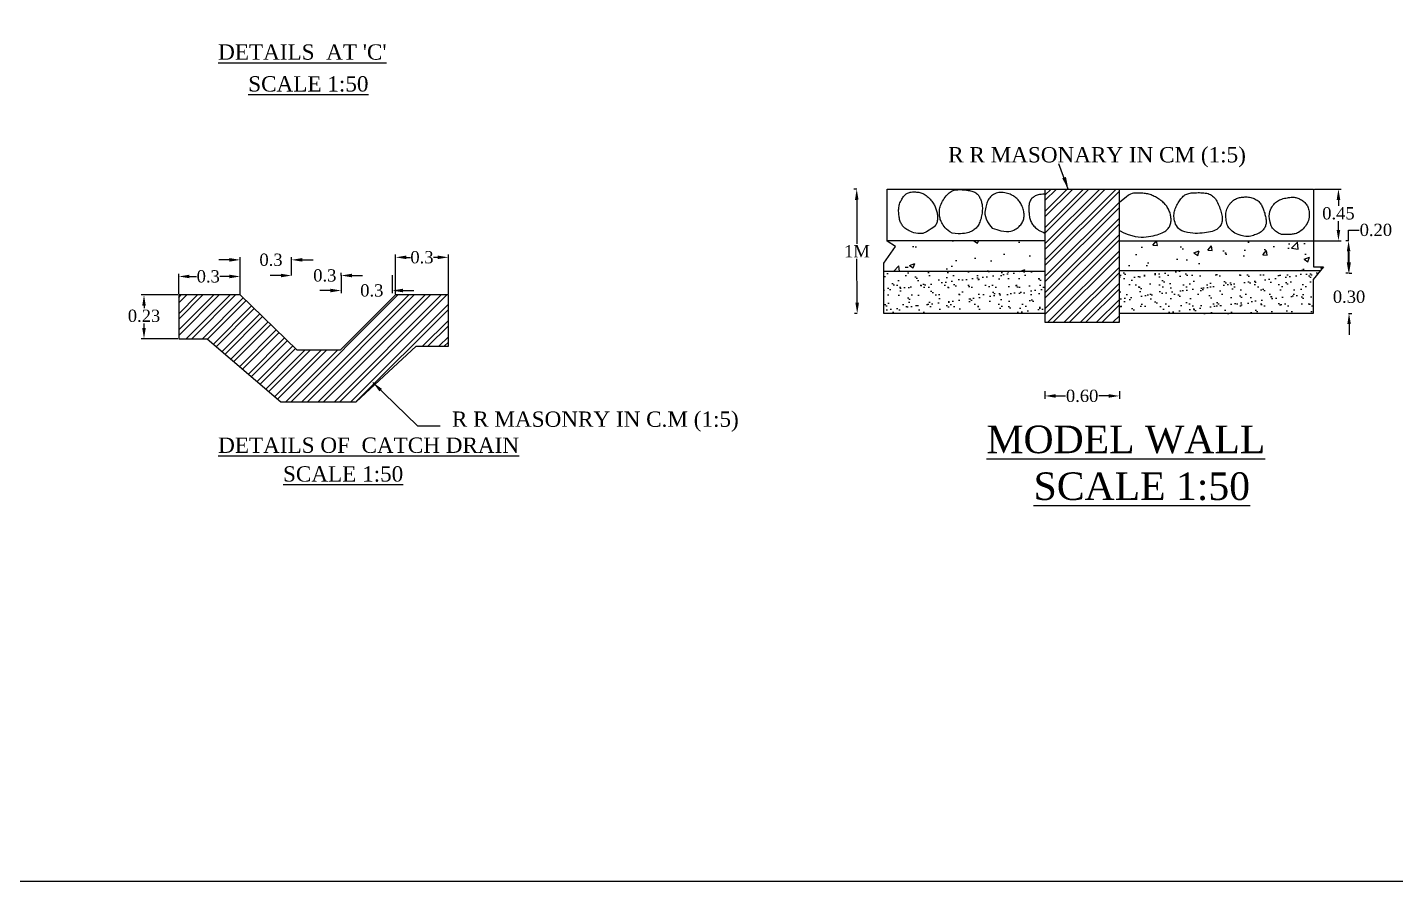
# Model space of a CAD drawing. Header units: millimetres. Extents: x -1 to 335, y 9 to 243.
# Drawn here: x 69 to 158.3, y 8.9 to 64.7 of the extents above; entities that cross this region are included whole.
import ezdxf

# ---------------------------------------------------------------- set-up
doc = ezdxf.new("R2010")
doc.units = ezdxf.units.MM
doc.header["$MEASUREMENT"] = 0
for name, color, linetype in [('DIM', 5, 'Continuous'), ('DWG.LINE', 10, 'Continuous'), ('HATCH', 2, 'Continuous'), ('TEXT', 7, 'Continuous')]:
    doc.layers.add(name, color=color, linetype=linetype)
doc.layers.add('TITLE', color=7, linetype='Continuous', lineweight=30)
doc.styles.get("Standard").update_dxf_attribs({"font": 'times.ttf', "height": 0.8})
doc.dimstyles.get("Standard").update_dxf_attribs({"dimtxt": 0.8, "dimasz": 0.7, "dimexe": 0.18, "dimexo": 0.0625, "dimgap": 0.09, "dimtad": 0, "dimtih": 1, "dimtoh": 1, "dimdec": 0, "dimzin": 0, "dimdsep": 46, "dimtxsty": 'Standard', "dimcen": 300, "dimclrd": 5, "dimclre": 5, "dimclrt": 4, "dimadec": 0, "dimazin": 0, "dimtfac": 1, "dimtdec": 0, "dimtofl": 0, "dimtmove": 0, "dimatfit": 3, "dimfxl": 0, "dimtolj": 1, "dimtzin": 0, "dimarcsym": 0})

# ---------------------------------------------------------------- blocks, each defined once
blk = doc.blocks.new('*D25')
at = {"layer": 'Defpoints', "color": 0, "ltscale": 0.2}
for p in [(76.591, 47.202), (78.859, 47.202), (78.859, 44.348)]:
    blk.add_point(p, dxfattribs=at)
at = {"layer": 'DIM', "color": 5, "lineweight": -2, "ltscale": 0.2}
for p, q in [((78.797, 47.202), (76.411, 47.202)), ((76.591, 46.502), (76.591, 46.334)), ((76.591, 45.048), (76.591, 45.338)), ((78.797, 44.348), (76.411, 44.348))]:
    blk.add_line(p, q, dxfattribs=at)
at = {"layer": 'DIM', "color": 5, "ltscale": 0.2}
for points in [[(76.475, 46.502), (76.708, 46.502), (76.591, 47.202)], [(76.475, 45.048), (76.708, 45.048), (76.591, 44.348)]]:
    blk.add_solid(points, dxfattribs=at)
at = {"layer": 'DIM', "color": 4, "ltscale": 0.2, "insert": (76.591, 45.836), "char_height": 0.8, "attachment_point": 5}
blk.add_mtext('\\A1;0.23', dxfattribs=at)
blk = doc.blocks.new('*D26')
at = {"layer": 'Defpoints', "color": 0, "ltscale": 0.2}
for p in [(82.867, 48.41), (78.859, 47.202), (82.867, 47.202)]:
    blk.add_point(p, dxfattribs=at)
at = {"layer": 'DIM', "color": 5, "lineweight": -2, "ltscale": 0.2}
for p, q in [((78.859, 47.265), (78.859, 48.59)), ((79.559, 48.41), (80.025, 48.41)), ((82.167, 48.41), (81.541, 48.41)), ((82.867, 47.265), (82.867, 48.59))]:
    blk.add_line(p, q, dxfattribs=at)
at = {"layer": 'DIM', "color": 5, "ltscale": 0.2}
for points in [[(79.559, 48.527), (79.559, 48.293), (78.859, 48.41)], [(82.167, 48.527), (82.167, 48.293), (82.867, 48.41)]]:
    blk.add_solid(points, dxfattribs=at)
at = {"layer": 'DIM', "color": 4, "ltscale": 0.2, "insert": (80.783, 48.41), "char_height": 0.8, "attachment_point": 5}
blk.add_mtext('\\A1;0.3', dxfattribs=at)
blk = doc.blocks.new('*D27')
at = {"layer": 'Defpoints', "color": 0, "ltscale": 0.2}
for p in [(86.22, 49.495), (82.867, 48.41), (86.22, 48.41)]:
    blk.add_point(p, dxfattribs=at)
at = {"layer": 'DIM', "color": 5, "lineweight": -2, "ltscale": 0.2}
for p, q in [((82.167, 49.495), (81.467, 49.495)), ((82.867, 48.473), (82.867, 49.675)), ((86.22, 48.473), (86.22, 49.675)), ((86.92, 49.495), (87.62, 49.495))]:
    blk.add_line(p, q, dxfattribs=at)
at = {"layer": 'DIM', "color": 5, "ltscale": 0.2}
for points in [[(82.167, 49.612), (82.167, 49.379), (82.867, 49.495)], [(86.92, 49.612), (86.92, 49.379), (86.22, 49.495)]]:
    blk.add_solid(points, dxfattribs=at)
at = {"layer": 'DIM', "color": 4, "ltscale": 0.2, "insert": (84.878, 49.495), "char_height": 0.8, "attachment_point": 5}
blk.add_mtext('\\A1;0.3', dxfattribs=at)
blk = doc.blocks.new('*D28')
at = {"layer": 'Defpoints', "color": 0, "ltscale": 0.2}
for p in [(86.22, 48.473), (89.457, 48.473), (89.457, 48.473)]:
    blk.add_point(p, dxfattribs=at)
at = {"layer": 'DIM', "color": 5, "lineweight": -2, "ltscale": 0.2}
for p, q in [((85.52, 48.473), (84.82, 48.473)), ((86.22, 48.473), (86.22, 48.653)), ((89.457, 48.473), (89.457, 48.653)), ((90.157, 48.473), (90.857, 48.473))]:
    blk.add_line(p, q, dxfattribs=at)
at = {"layer": 'DIM', "color": 5, "ltscale": 0.2}
for points in [[(85.52, 48.589), (85.52, 48.356), (86.22, 48.473)], [(90.157, 48.589), (90.157, 48.356), (89.457, 48.473)]]:
    blk.add_solid(points, dxfattribs=at)
at = {"layer": 'DIM', "color": 4, "ltscale": 0.2, "insert": (88.39, 48.473), "char_height": 0.8, "attachment_point": 5}
blk.add_mtext('\\A1;0.3', dxfattribs=at)
blk = doc.blocks.new('*D29')
at = {"layer": 'Defpoints', "color": 0, "ltscale": 0.2}
for p in [(89.457, 48.563), (92.793, 48.563), (92.793, 47.493)]:
    blk.add_point(p, dxfattribs=at)
at = {"layer": 'DIM', "color": 5, "lineweight": -2, "ltscale": 0.2}
for p, q in [((89.457, 48.5), (89.457, 47.313)), ((92.793, 48.5), (92.793, 47.313)), ((88.757, 47.493), (88.057, 47.493)), ((93.493, 47.493), (94.193, 47.493))]:
    blk.add_line(p, q, dxfattribs=at)
at = {"layer": 'DIM', "color": 5, "ltscale": 0.2}
for points in [[(88.757, 47.609), (88.757, 47.376), (89.457, 47.493)], [(93.493, 47.609), (93.493, 47.376), (92.793, 47.493)]]:
    blk.add_solid(points, dxfattribs=at)
at = {"layer": 'DIM', "color": 4, "ltscale": 0.2, "insert": (91.457, 47.493), "char_height": 0.8, "attachment_point": 5}
blk.add_mtext('\\A1;0.3', dxfattribs=at)
blk = doc.blocks.new('*D30')
at = {"layer": 'Defpoints', "color": 0, "ltscale": 0.2}
for p in [(96.451, 49.659), (93.008, 47.202), (96.451, 47.202)]:
    blk.add_point(p, dxfattribs=at)
at = {"layer": 'DIM', "color": 5, "lineweight": -2, "ltscale": 0.2}
for p, q in [((93.008, 47.265), (93.008, 49.839)), ((93.708, 49.659), (93.972, 49.659)), ((95.751, 49.659), (95.487, 49.659)), ((96.451, 47.265), (96.451, 49.839))]:
    blk.add_line(p, q, dxfattribs=at)
at = {"layer": 'DIM', "color": 5, "ltscale": 0.2}
for points in [[(93.708, 49.776), (93.708, 49.542), (93.008, 49.659)], [(95.751, 49.776), (95.751, 49.542), (96.451, 49.659)]]:
    blk.add_solid(points, dxfattribs=at)
at = {"layer": 'DIM', "color": 4, "ltscale": 0.2, "insert": (94.729, 49.659), "char_height": 0.8, "attachment_point": 5}
blk.add_mtext('\\A1;0.3', dxfattribs=at)
blk = doc.blocks.new('*D31')
at = {"layer": 'Defpoints', "color": 0, "ltscale": 0.2}
for p in [(123.1, 54.112), (123.106, 54.112), (123.139, 45.999)]:
    blk.add_point(p, dxfattribs=at)
at = {"layer": 'DIM', "color": 5, "lineweight": -2, "ltscale": 0.2}
for p, q in [((123.1, 54.112), (122.92, 54.111)), ((123.103, 53.412), (123.114, 50.545)), ((123.13, 46.699), (123.118, 49.565)), ((123.133, 45.999), (122.953, 45.998))]:
    blk.add_line(p, q, dxfattribs=at)
at = {"layer": 'DIM', "color": 5, "ltscale": 0.2}
for points in [[(123.219, 53.413), (122.986, 53.412), (123.1, 54.112)], [(123.247, 46.699), (123.013, 46.698), (123.133, 45.999)]]:
    blk.add_solid(points, dxfattribs=at)
at = {"layer": 'DIM', "color": 4, "ltscale": 0.2, "insert": (123.116, 50.055), "char_height": 0.8, "attachment_point": 5}
blk.add_mtext('\\A1;1M', dxfattribs=at)
blk = doc.blocks.new('*D32')
at = {"layer": 'Defpoints', "color": 0, "ltscale": 0.2}
for p in [(155.168, 48.629), (155.23, 48.629), (155.135, 45.999)]:
    blk.add_point(p, dxfattribs=at)
at = {"layer": 'DIM', "color": 5, "lineweight": -2, "ltscale": 0.2}
for p, q in [((155.23, 49.329), (155.23, 50.029)), ((155.23, 48.629), (155.41, 48.629)), ((155.197, 45.999), (155.41, 45.999)), ((155.23, 45.299), (155.23, 44.599))]:
    blk.add_line(p, q, dxfattribs=at)
at = {"layer": 'DIM', "color": 5, "ltscale": 0.2}
for points in [[(155.114, 49.329), (155.347, 49.329), (155.23, 48.629)], [(155.114, 45.299), (155.347, 45.299), (155.23, 45.999)]]:
    blk.add_solid(points, dxfattribs=at)
at = {"layer": 'DIM', "color": 4, "ltscale": 0.2, "insert": (155.23, 47.081), "char_height": 0.8, "attachment_point": 5}
blk.add_mtext('\\A1;0.30', dxfattribs=at)
blk = doc.blocks.new('*D33')
at = {"layer": 'Defpoints', "color": 0, "ltscale": 0.2}
for p in [(155.199, 50.743), (155.23, 50.743), (155.23, 48.629)]:
    blk.add_point(p, dxfattribs=at)
at = {"layer": 'DIM', "color": 5, "lineweight": -2, "ltscale": 0.2}
for p, q in [((155.199, 50.743), (155.199, 51.443)), ((155.199, 51.443), (155.899, 51.443)), ((155.199, 50.743), (155.019, 50.743)), ((155.199, 49.329), (155.199, 50.043)), ((155.199, 48.629), (155.019, 48.629))]:
    blk.add_line(p, q, dxfattribs=at)
at = {"layer": 'DIM', "color": 5, "ltscale": 0.2}
for points in [[(155.082, 50.043), (155.316, 50.043), (155.199, 50.743)], [(155.082, 49.329), (155.316, 49.329), (155.199, 48.629)]]:
    blk.add_solid(points, dxfattribs=at)
at = {"layer": 'DIM', "color": 4, "ltscale": 0.2, "insert": (156.98, 51.443), "char_height": 0.8, "attachment_point": 5}
blk.add_mtext('\\A1;0.20', dxfattribs=at)
blk = doc.blocks.new('*D34')
at = {"layer": 'Defpoints', "color": 0, "ltscale": 0.2}
for p in [(152.904, 54.112), (154.537, 54.112), (152.904, 50.743)]:
    blk.add_point(p, dxfattribs=at)
at = {"layer": 'DIM', "color": 5, "lineweight": -2, "ltscale": 0.2}
for p, q in [((152.966, 54.112), (154.717, 54.112)), ((154.537, 53.412), (154.537, 53.025)), ((154.537, 51.443), (154.537, 52.028)), ((152.966, 50.743), (154.717, 50.743))]:
    blk.add_line(p, q, dxfattribs=at)
at = {"layer": 'DIM', "color": 5, "ltscale": 0.2}
for points in [[(154.421, 53.412), (154.654, 53.412), (154.537, 54.112)], [(154.421, 51.443), (154.654, 51.443), (154.537, 50.743)]]:
    blk.add_solid(points, dxfattribs=at)
at = {"layer": 'DIM', "color": 4, "ltscale": 0.2, "insert": (154.537, 52.526), "char_height": 0.8, "attachment_point": 5}
blk.add_mtext('\\A1;0.45', dxfattribs=at)
blk = doc.blocks.new('*D35')
at = {"layer": 'Defpoints', "color": 0, "ltscale": 0.2}
for p in [(135.383, 40.986), (140.24, 40.986), (140.24, 40.612)]:
    blk.add_point(p, dxfattribs=at)
at = {"layer": 'DIM', "color": 5, "lineweight": -2, "ltscale": 0.2}
for p, q in [((135.383, 40.923), (135.383, 40.432)), ((136.083, 40.612), (136.73, 40.612)), ((139.54, 40.612), (138.893, 40.612)), ((140.24, 40.923), (140.24, 40.432))]:
    blk.add_line(p, q, dxfattribs=at)
at = {"layer": 'DIM', "color": 5, "ltscale": 0.2}
for points in [[(136.083, 40.728), (136.083, 40.495), (135.383, 40.612)], [(139.54, 40.728), (139.54, 40.495), (140.24, 40.612)]]:
    blk.add_solid(points, dxfattribs=at)
at = {"layer": 'DIM', "color": 4, "ltscale": 0.2, "insert": (137.812, 40.612), "char_height": 0.8, "attachment_point": 5}
blk.add_mtext('\\A1;0.60', dxfattribs=at)

msp = doc.modelspace()

# ---------------------------------------------------------------- hatches: boundary and pattern name
at = {"layer": 'HATCH', "ltscale": 0.2}
h = msp.add_hatch(dxfattribs=at)
h.set_pattern_fill('ANSI32', color=256, scale=2, style=0)
h.paths.add_polyline_path([(135.383, 45.421), (140.24, 45.421), (140.24, 54.112), (135.383, 54.112)])
h = msp.add_hatch(dxfattribs=at)
h.set_pattern_fill('AR-CONC', color=256, scale=0.5, style=0)
h.paths.add_polyline_path([(135.383, 48.739), (135.383, 50.743), (125.085, 50.743), (125.085, 50.724), (125.632, 50.377), (124.864, 49.282), (124.864, 48.739)])
h.paths.add_polyline_path([(140.24, 50.743), (140.24, 48.802), (153.373, 48.802), (153.569, 49.041), (152.904, 49.041), (152.904, 50.743)])
h = msp.add_hatch(dxfattribs=at)
h.set_pattern_fill('AR-SAND', color=256, scale=0.5, style=0)
h.paths.add_polyline_path([(124.864, 48.739), (124.864, 45.999), (135.383, 45.999), (135.383, 48.739)])
h.paths.add_polyline_path([(140.24, 48.802), (140.24, 45.999), (152.893, 45.999), (152.893, 48.216), (153.373, 48.802)])
h = msp.add_hatch(dxfattribs=at)
h.set_pattern_fill('ANSI32', color=256, scale=2, style=0)
h.paths.add_polyline_path([(89.402, 43.6), (86.59, 43.6), (82.867, 47.202), (78.859, 47.202), (78.859, 44.348), (80.713, 44.348), (85.514, 40.23), (90.432, 40.23), (94.344, 43.857), (96.451, 43.857), (96.451, 47.202), (93.008, 47.202)])

# ---------------------------------------------------------------- linework, layer by layer
at = {"layer": 'DWG.LINE', "ltscale": 0.2}
for points in [[(135.383, 45.999), (124.864, 45.999), (124.864, 49.282), (125.632, 50.377), (125.085, 50.724), (125.085, 54.112), (152.904, 54.112), (152.904, 49.041), (153.569, 49.041), (152.893, 48.216), (152.893, 45.999), (140.24, 45.999)], [(135.383, 54.112), (135.383, 45.421), (140.24, 45.421), (140.24, 54.112)], [(135.383, 50.743), (125.085, 50.743)], [(140.24, 50.743), (152.904, 50.743)], [(135.383, 48.739), (124.864, 48.739)], [(140.24, 48.802), (153.373, 48.802)]]:
    msp.add_lwpolyline(points, dxfattribs=at)
msp.add_lwpolyline([(78.859, 47.202), (78.859, 44.348), (80.713, 44.348), (85.514, 40.23), (90.432, 40.23), (94.344, 43.857), (96.451, 43.857), (96.451, 47.202), (93.008, 47.202), (89.402, 43.6), (86.59, 43.6), (82.867, 47.202), (78.859, 47.202)], close=True, dxfattribs=at)
at = {"layer": 'HATCH', "ltscale": 0.2}
for points in [[(127.42, 51.213), (127.251, 51.211), (127.098, 51.221), (126.961, 51.24), (126.836, 51.268), (126.724, 51.302), (126.623, 51.341), (126.532, 51.384), (126.449, 51.429), (126.374, 51.474), (126.306, 51.52), (126.245, 51.568), (126.19, 51.616), (126.141, 51.666), (126.096, 51.717), (126.057, 51.77), (126.022, 51.826), (125.991, 51.883), (125.964, 51.943), (125.94, 52.005), (125.919, 52.07), (125.901, 52.137), (125.886, 52.207), (125.872, 52.279), (125.861, 52.354), (125.852, 52.431), (125.844, 52.51), (125.839, 52.591), (125.836, 52.672), (125.837, 52.754), (125.841, 52.834), (125.849, 52.913), (125.861, 52.991), (125.878, 53.066), (125.898, 53.138), (125.923, 53.207), (125.95, 53.275), (125.98, 53.339), (126.013, 53.401), (126.047, 53.461), (126.082, 53.518), (126.117, 53.572), (126.154, 53.624), (126.193, 53.672), (126.233, 53.717), (126.276, 53.759), (126.321, 53.796), (126.37, 53.828), (126.422, 53.856), (126.478, 53.878), (126.537, 53.895), (126.599, 53.909), (126.664, 53.918), (126.731, 53.924), (126.799, 53.926), (126.868, 53.926), (126.937, 53.924), (127.007, 53.919), (127.076, 53.913), (127.146, 53.903), (127.215, 53.889), (127.285, 53.871), (127.354, 53.848), (127.424, 53.819), (127.493, 53.784), (127.563, 53.742), (127.632, 53.693), (127.699, 53.64), (127.765, 53.583), (127.828, 53.522), (127.888, 53.459), (127.944, 53.395), (127.996, 53.33), (128.043, 53.266), (128.085, 53.203), (128.123, 53.14), (128.158, 53.077), (128.189, 53.014), (128.217, 52.951), (128.243, 52.888), (128.267, 52.825), (128.289, 52.761), (128.309, 52.696), (128.328, 52.632), (128.344, 52.567), (128.357, 52.501), (128.368, 52.436), (128.375, 52.37), (128.379, 52.303), (128.379, 52.237), (128.375, 52.171), (128.368, 52.106), (128.357, 52.042), (128.342, 51.98), (128.324, 51.919), (128.302, 51.861), (128.276, 51.807), (128.246, 51.755), (128.206, 51.703), (128.15, 51.648), (128.073, 51.587), (127.967, 51.516), (127.827, 51.432), (127.647, 51.332), (127.42, 51.213)], [(129.322, 51.234), (129.186, 51.328), (129.068, 51.419), (128.967, 51.507), (128.88, 51.593), (128.806, 51.677), (128.744, 51.758), (128.692, 51.838), (128.649, 51.915), (128.612, 51.989), (128.582, 52.062), (128.557, 52.134), (128.538, 52.205), (128.522, 52.276), (128.511, 52.347), (128.503, 52.418), (128.498, 52.491), (128.496, 52.565), (128.496, 52.641), (128.501, 52.718), (128.509, 52.798), (128.523, 52.88), (128.544, 52.963), (128.571, 53.049), (128.606, 53.138), (128.649, 53.229), (128.7, 53.32), (128.756, 53.412), (128.817, 53.501), (128.881, 53.587), (128.946, 53.668), (129.013, 53.743), (129.078, 53.81), (129.141, 53.868), (129.203, 53.917), (129.265, 53.959), (129.328, 53.993), (129.394, 54.02), (129.462, 54.041), (129.535, 54.057), (129.614, 54.068), (129.699, 54.074), (129.79, 54.077), (129.884, 54.077), (129.981, 54.073), (130.079, 54.066), (130.176, 54.057), (130.272, 54.045), (130.364, 54.031), (130.452, 54.016), (130.535, 53.999), (130.613, 53.98), (130.686, 53.957), (130.754, 53.932), (130.817, 53.903), (130.875, 53.87), (130.927, 53.833), (130.974, 53.791), (131.016, 53.745), (131.054, 53.695), (131.087, 53.643), (131.117, 53.588), (131.145, 53.532), (131.169, 53.474), (131.192, 53.416), (131.213, 53.358), (131.233, 53.298), (131.25, 53.238), (131.265, 53.176), (131.278, 53.111), (131.288, 53.044), (131.295, 52.972), (131.299, 52.896), (131.299, 52.815), (131.296, 52.731), (131.289, 52.643), (131.28, 52.553), (131.267, 52.463), (131.251, 52.373), (131.232, 52.283), (131.211, 52.196), (131.187, 52.112), (131.16, 52.032), (131.13, 51.955), (131.098, 51.881), (131.062, 51.811), (131.023, 51.744), (130.981, 51.682), (130.935, 51.623), (130.885, 51.568), (130.832, 51.517), (130.774, 51.47), (130.713, 51.426), (130.647, 51.386), (130.576, 51.35), (130.5, 51.316), (130.42, 51.286), (130.334, 51.259), (130.239, 51.236), (130.133, 51.218), (130.013, 51.206), (129.875, 51.2), (129.715, 51.203), (129.532, 51.214), (129.322, 51.234)], [(131.939, 51.563), (132.242, 51.466), (132.496, 51.399), (132.708, 51.359), (132.883, 51.343), (133.029, 51.346), (133.15, 51.364), (133.253, 51.393), (133.343, 51.43), (133.427, 51.472), (133.504, 51.517), (133.576, 51.565), (133.641, 51.617), (133.702, 51.671), (133.756, 51.728), (133.806, 51.787), (133.851, 51.848), (133.891, 51.911), (133.926, 51.976), (133.956, 52.043), (133.981, 52.112), (134.001, 52.183), (134.015, 52.256), (134.023, 52.331), (134.026, 52.409), (134.023, 52.489), (134.015, 52.57), (134.002, 52.651), (133.984, 52.733), (133.962, 52.814), (133.936, 52.893), (133.907, 52.969), (133.875, 53.042), (133.841, 53.112), (133.804, 53.177), (133.765, 53.239), (133.724, 53.297), (133.681, 53.352), (133.636, 53.405), (133.588, 53.454), (133.54, 53.502), (133.489, 53.547), (133.436, 53.59), (133.38, 53.631), (133.321, 53.67), (133.257, 53.706), (133.189, 53.74), (133.115, 53.772), (133.035, 53.801), (132.948, 53.827), (132.857, 53.849), (132.761, 53.868), (132.663, 53.881), (132.564, 53.888), (132.466, 53.888), (132.37, 53.881), (132.278, 53.865), (132.19, 53.84), (132.107, 53.806), (132.03, 53.765), (131.958, 53.718), (131.892, 53.664), (131.831, 53.606), (131.777, 53.544), (131.728, 53.479), (131.686, 53.412), (131.649, 53.342), (131.616, 53.268), (131.588, 53.19), (131.563, 53.108), (131.54, 53.02), (131.519, 52.926), (131.499, 52.825), (131.48, 52.716), (131.468, 52.598), (131.47, 52.468), (131.494, 52.323), (131.546, 52.163), (131.632, 51.984), (131.761, 51.785), (131.939, 51.563)], [(135.383, 53.779), (135.247, 53.777), (135.13, 53.768), (135.031, 53.756), (134.946, 53.738), (134.874, 53.717), (134.811, 53.692), (134.755, 53.665), (134.703, 53.635), (134.653, 53.602), (134.605, 53.568), (134.56, 53.531), (134.517, 53.49), (134.479, 53.446), (134.444, 53.399), (134.414, 53.347), (134.389, 53.29), (134.369, 53.229), (134.355, 53.164), (134.345, 53.095), (134.338, 53.023), (134.335, 52.948), (134.334, 52.872), (134.335, 52.795), (134.338, 52.717), (134.342, 52.639), (134.346, 52.562), (134.353, 52.485), (134.361, 52.41), (134.371, 52.335), (134.384, 52.262), (134.4, 52.191), (134.42, 52.122), (134.443, 52.055), (134.47, 51.99), (134.5, 51.928), (134.535, 51.867), (134.574, 51.808), (134.616, 51.751), (134.663, 51.695), (134.714, 51.641), (134.769, 51.589), (134.83, 51.537), (134.897, 51.487), (134.973, 51.438), (135.058, 51.389), (135.154, 51.341), (135.262, 51.294), (135.383, 51.247)], [(140.24, 51.402), (140.542, 51.263), (140.813, 51.157), (141.056, 51.08), (141.275, 51.028), (141.474, 50.997), (141.656, 50.984), (141.826, 50.985), (141.988, 50.996), (142.144, 51.014), (142.294, 51.038), (142.438, 51.066), (142.574, 51.1), (142.703, 51.136), (142.823, 51.176), (142.934, 51.218), (143.034, 51.261), (143.124, 51.306), (143.204, 51.351), (143.274, 51.397), (143.335, 51.445), (143.388, 51.495), (143.435, 51.546), (143.475, 51.6), (143.509, 51.655), (143.538, 51.714), (143.562, 51.774), (143.581, 51.837), (143.596, 51.902), (143.607, 51.968), (143.613, 52.036), (143.615, 52.105), (143.613, 52.175), (143.608, 52.247), (143.599, 52.319), (143.586, 52.391), (143.569, 52.462), (143.55, 52.534), (143.527, 52.604), (143.501, 52.673), (143.473, 52.741), (143.441, 52.806), (143.407, 52.87), (143.369, 52.932), (143.329, 52.992), (143.284, 53.051), (143.237, 53.108), (143.185, 53.165), (143.129, 53.22), (143.069, 53.274), (143.006, 53.327), (142.94, 53.379), (142.872, 53.429), (142.802, 53.476), (142.732, 53.522), (142.661, 53.564), (142.591, 53.604), (142.522, 53.64), (142.454, 53.674), (142.386, 53.704), (142.317, 53.731), (142.246, 53.755), (142.174, 53.776), (142.098, 53.794), (142.02, 53.809), (141.937, 53.822), (141.852, 53.832), (141.765, 53.84), (141.676, 53.846), (141.588, 53.85), (141.501, 53.854), (141.416, 53.856), (141.334, 53.858), (141.254, 53.858), (141.172, 53.85), (141.081, 53.827), (140.973, 53.782), (140.842, 53.707), (140.68, 53.595), (140.482, 53.438), (140.24, 53.23)], [(144.322, 51.394), (144.205, 51.462), (144.107, 51.543), (144.026, 51.633), (143.961, 51.731), (143.91, 51.833), (143.871, 51.938), (143.843, 52.042), (143.823, 52.144), (143.81, 52.24), (143.804, 52.332), (143.804, 52.42), (143.811, 52.504), (143.822, 52.586), (143.839, 52.667), (143.861, 52.746), (143.887, 52.825), (143.918, 52.904), (143.952, 52.983), (143.99, 53.061), (144.03, 53.137), (144.073, 53.212), (144.117, 53.285), (144.163, 53.355), (144.211, 53.421), (144.258, 53.483), (144.307, 53.541), (144.358, 53.595), (144.41, 53.644), (144.464, 53.689), (144.521, 53.728), (144.581, 53.762), (144.644, 53.791), (144.711, 53.815), (144.782, 53.834), (144.856, 53.848), (144.934, 53.859), (145.016, 53.867), (145.1, 53.873), (145.188, 53.876), (145.279, 53.879), (145.372, 53.881), (145.468, 53.881), (145.564, 53.88), (145.661, 53.876), (145.756, 53.868), (145.849, 53.856), (145.94, 53.839), (146.026, 53.817), (146.108, 53.788), (146.185, 53.753), (146.257, 53.711), (146.325, 53.662), (146.388, 53.607), (146.448, 53.546), (146.504, 53.477), (146.556, 53.401), (146.605, 53.319), (146.65, 53.232), (146.693, 53.14), (146.732, 53.045), (146.768, 52.949), (146.801, 52.852), (146.831, 52.757), (146.859, 52.665), (146.884, 52.576), (146.906, 52.491), (146.924, 52.409), (146.939, 52.329), (146.948, 52.251), (146.952, 52.175), (146.951, 52.099), (146.943, 52.024), (146.929, 51.949), (146.907, 51.874), (146.877, 51.801), (146.839, 51.73), (146.792, 51.662), (146.735, 51.597), (146.668, 51.538), (146.591, 51.484), (146.503, 51.436), (146.404, 51.393), (146.297, 51.356), (146.18, 51.324), (146.056, 51.297), (145.925, 51.274), (145.787, 51.255), (145.645, 51.239), (145.498, 51.227), (145.346, 51.219), (145.19, 51.219), (145.028, 51.228), (144.86, 51.248), (144.687, 51.281), (144.508, 51.329), (144.322, 51.394)], [(147.767, 51.242), (147.61, 51.361), (147.487, 51.474), (147.394, 51.582), (147.327, 51.686), (147.279, 51.786), (147.247, 51.883), (147.227, 51.979), (147.213, 52.073), (147.202, 52.168), (147.194, 52.263), (147.189, 52.357), (147.189, 52.45), (147.195, 52.542), (147.207, 52.633), (147.227, 52.723), (147.255, 52.811), (147.291, 52.897), (147.336, 52.98), (147.387, 53.06), (147.443, 53.135), (147.503, 53.206), (147.566, 53.271), (147.63, 53.33), (147.694, 53.382), (147.757, 53.426), (147.819, 53.464), (147.881, 53.495), (147.944, 53.521), (148.007, 53.542), (148.072, 53.559), (148.138, 53.572), (148.207, 53.583), (148.279, 53.591), (148.353, 53.597), (148.428, 53.601), (148.506, 53.601), (148.584, 53.598), (148.662, 53.591), (148.74, 53.58), (148.818, 53.565), (148.894, 53.545), (148.968, 53.521), (149.04, 53.492), (149.109, 53.46), (149.175, 53.423), (149.237, 53.383), (149.295, 53.34), (149.347, 53.294), (149.394, 53.245), (149.436, 53.194), (149.474, 53.139), (149.509, 53.083), (149.54, 53.023), (149.57, 52.961), (149.597, 52.896), (149.624, 52.828), (149.65, 52.759), (149.675, 52.687), (149.7, 52.614), (149.723, 52.539), (149.744, 52.465), (149.764, 52.391), (149.781, 52.318), (149.796, 52.247), (149.808, 52.177), (149.816, 52.109), (149.821, 52.043), (149.823, 51.979), (149.82, 51.916), (149.814, 51.855), (149.803, 51.795), (149.787, 51.736), (149.766, 51.678), (149.74, 51.621), (149.71, 51.566), (149.674, 51.512), (149.634, 51.461), (149.589, 51.412), (149.539, 51.366), (149.484, 51.322), (149.425, 51.282), (149.361, 51.245), (149.293, 51.21), (149.221, 51.177), (149.145, 51.147), (149.067, 51.118), (148.985, 51.091), (148.901, 51.065), (148.813, 51.041), (148.719, 51.022), (148.614, 51.012), (148.493, 51.015), (148.352, 51.035), (148.187, 51.077), (147.994, 51.145), (147.767, 51.242)], [(150.138, 51.716), (150.072, 51.954), (150.037, 52.162), (150.026, 52.344), (150.037, 52.503), (150.065, 52.641), (150.106, 52.761), (150.155, 52.866), (150.207, 52.958), (150.26, 53.039), (150.314, 53.112), (150.369, 53.176), (150.426, 53.233), (150.486, 53.283), (150.549, 53.328), (150.617, 53.367), (150.69, 53.402), (150.768, 53.435), (150.852, 53.463), (150.938, 53.489), (151.026, 53.511), (151.114, 53.531), (151.202, 53.547), (151.286, 53.56), (151.366, 53.57), (151.442, 53.577), (151.512, 53.58), (151.579, 53.581), (151.642, 53.577), (151.704, 53.57), (151.764, 53.559), (151.823, 53.543), (151.883, 53.524), (151.944, 53.499), (152.005, 53.471), (152.066, 53.439), (152.127, 53.403), (152.185, 53.363), (152.242, 53.321), (152.296, 53.276), (152.347, 53.228), (152.393, 53.179), (152.436, 53.126), (152.474, 53.071), (152.508, 53.012), (152.539, 52.949), (152.565, 52.881), (152.587, 52.809), (152.605, 52.731), (152.619, 52.647), (152.629, 52.558), (152.632, 52.465), (152.63, 52.369), (152.62, 52.271), (152.602, 52.172), (152.575, 52.072), (152.54, 51.974), (152.494, 51.877), (152.439, 51.783), (152.378, 51.693), (152.31, 51.608), (152.238, 51.529), (152.163, 51.456), (152.087, 51.392), (152.011, 51.337), (151.936, 51.291), (151.862, 51.254), (151.79, 51.225), (151.719, 51.203), (151.65, 51.186), (151.582, 51.175), (151.515, 51.166), (151.449, 51.16), (151.385, 51.155), (151.322, 51.152), (151.261, 51.15), (151.202, 51.148), (151.146, 51.147), (151.091, 51.146), (151.039, 51.146), (150.99, 51.146), (150.944, 51.146), (150.9, 51.148), (150.858, 51.151), (150.814, 51.157), (150.77, 51.168), (150.724, 51.183), (150.674, 51.205), (150.62, 51.234), (150.561, 51.271), (150.499, 51.316), (150.434, 51.368), (150.369, 51.427), (150.305, 51.491), (150.244, 51.562), (150.188, 51.637), (150.138, 51.716)]]:
    msp.add_lwpolyline(points, dxfattribs=at)
at = {"layer": 'TITLE', "ltscale": 0.2}
msp.add_lwpolyline([(-1.062, 242.633), (334.719, 242.633), (334.719, 8.91), (-1.062, 8.91)], close=True, dxfattribs=at)

# ---------------------------------------------------------------- texts
at = {"layer": 'TEXT', "ltscale": 0.2}
for s, p in [('R R MASONARY IN CM (1:5)', (129.07, 55.856)), ('R R MASONRY IN C.M (1:5)', (96.687, 38.597))]:
    msp.add_text(s, height=1, dxfattribs=at).set_placement(p)
at = {"layer": 'TITLE', "ltscale": 0.2}
for s, height, p in [("%%UDETAILS  AT 'C'", 1, (81.429, 62.56)), ('%%USCALE 1:50', 1, (83.393, 60.482)), ('%%UMODEL WALL', 1.8, (131.569, 36.877)), ('%%UDETAILS OF  CATCH DRAIN', 1, (81.429, 36.897)), ('%%USCALE 1:50', 1, (85.662, 35.022)), ('%%USCALE 1:50', 1.8, (134.644, 33.822))]:
    msp.add_text(s, height=height, dxfattribs=at).set_placement(p)

# ---------------------------------------------------------------- dimensions: what is measured, and where the dimension line sits
at = {"layer": 'DIM', "ltscale": 0.2}
for p1, p2, distance, text, picture, middle in [((123.139, 45.999), (123.106, 54.112), 0.006, '1M', '*D31', (123.116, 50.055)), ((135.383, 40.986), (140.24, 40.986), -0.374, '0.60', '*D35', (137.812, 40.612))]:
    dim = msp.add_aligned_dim(p1=p1, p2=p2, distance=distance, text=text, dimstyle='Standard', dxfattribs=at)
    dim.commit()
    dim.dimension.update_dxf_attribs({"geometry": picture, "text_midpoint": middle})
for base, p1, p2, angle, text, picture, middle, dimtype in [((154.537, 54.112), (152.904, 50.743), (152.904, 54.112), 90, '0.45', '*D34', (154.537, 52.526), 160), ((155.199, 50.743), (155.23, 48.629), (155.23, 50.743), 90, '0.20', '*D33', (156.98, 51.443), 161), ((86.22, 49.495), (82.867, 48.41), (86.22, 48.41), 0, '0.3', '*D27', (84.878, 49.495), 161), ((155.23, 48.629), (155.135, 45.999), (155.168, 48.629), 90, '0.30', '*D32', (155.23, 47.081), 160), ((92.793, 47.493), (89.457, 48.563), (92.793, 48.563), 0, '0.3', '*D29', (91.457, 47.493), 161), ((76.591, 47.202), (78.859, 44.348), (78.859, 47.202), 90, '0.23', '*D25', (76.591, 45.836), 161)]:
    dim = msp.add_linear_dim(base=base, p1=p1, p2=p2, angle=angle, text=text, dimstyle='Standard', dxfattribs=at)
    dim.commit()
    dim.dimension.update_dxf_attribs({"geometry": picture, "text_midpoint": middle, "dimtype": dimtype})
for base, p1, p2, picture, middle in [((96.451, 49.659), (93.008, 47.202), (96.451, 47.202), '*D30', (94.729, 49.659)), ((82.867, 48.41), (78.859, 47.202), (82.867, 47.202), '*D26', (80.783, 48.41)), ((89.457, 48.473), (86.22, 48.473), (89.457, 48.473), '*D28', (88.39, 48.473))]:
    dim = msp.add_linear_dim(base=base, p1=p1, p2=p2, text='0.3', dimstyle='Standard', dxfattribs=at)
    dim.commit()
    dim.dimension.update_dxf_attribs({"geometry": picture, "text_midpoint": middle, "dimtype": 160})

# ---------------------------------------------------------------- leaders
for points, override in [([(136.91, 54.112), (136.299, 55.763)], {"dimasz": 0.8, "dimgap": 0.09, "dimtad": 0}), ([(91.533, 41.485), (94.433, 38.651), (95.913, 38.651)], {"dimgap": 0.09, "dimtad": 0})]:
    msp.add_leader(points, dimstyle='Standard', override=override, dxfattribs=at)

doc.saveas('drawing.dxf')
